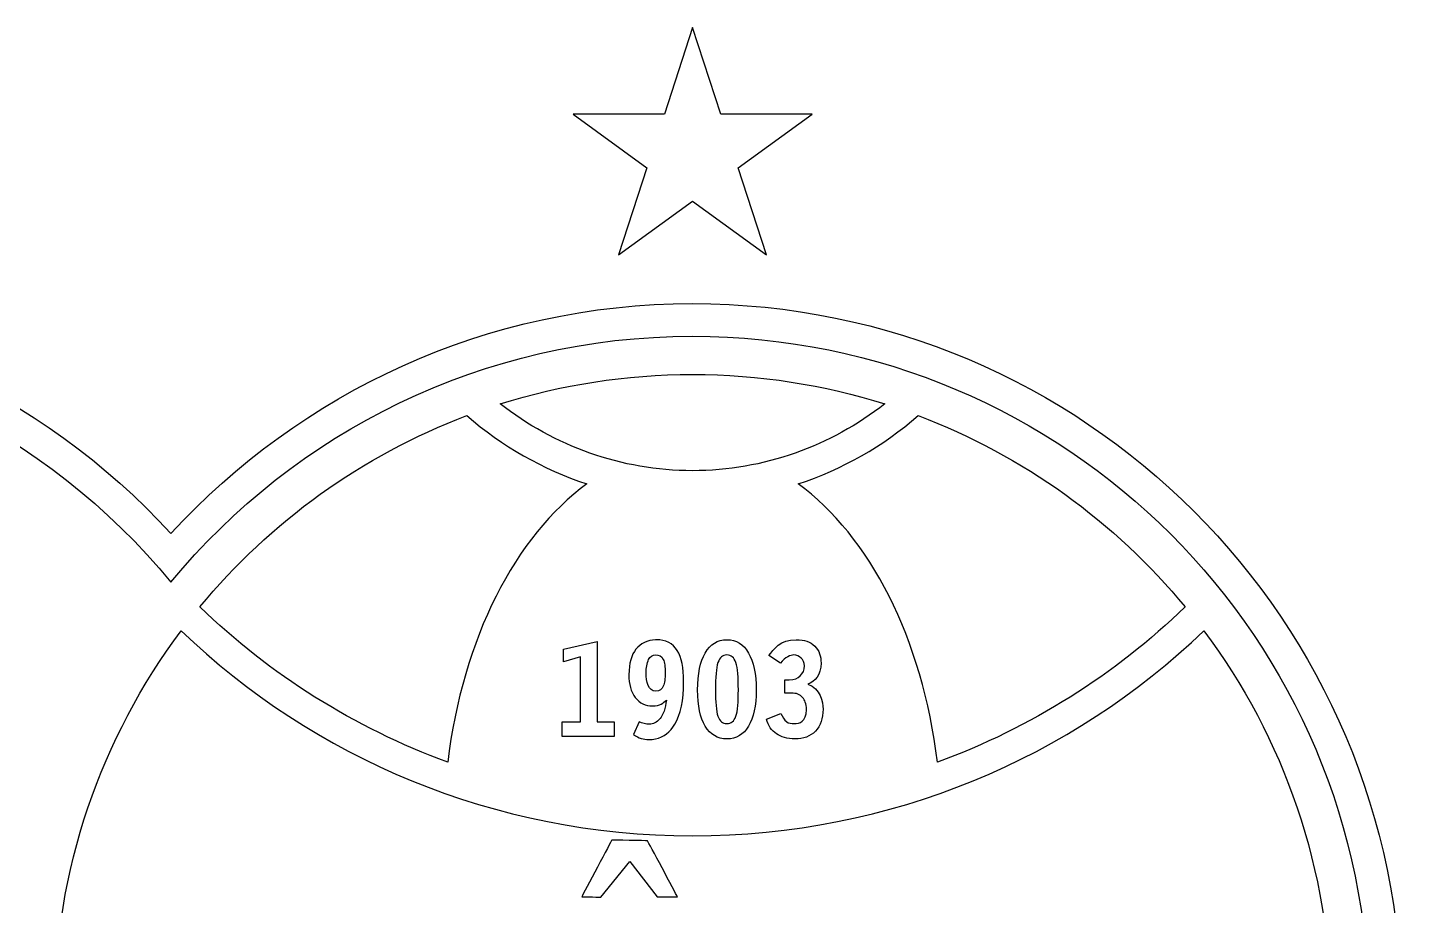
# Model space of a CAD drawing. Extents: x -10.6 to 9.4, y -6.1 to 5.1.
# Drawn here: x 1.59 to 9.43, y 0.11 to 5.12 of the extents above; entities that cross this region are included whole.
import ezdxf

# ---------------------------------------------------------------- set-up
doc = ezdxf.new("R2010")
doc.units = 0
doc.layers.add('HQFL', color=7, linetype='CONTINUOUS')

msp = doc.modelspace()

# ---------------------------------------------------------------- linework, layer by layer
at = {"layer": 'HQFL', "color": 30}
msp.add_open_spline([(5.38557, 5.11898), (5.38557, 5.11898), (5.54674, 4.62319), (5.54674, 4.62319), (5.54674, 4.62319), (5.54674, 4.62319), (6.06784, 4.62319), (6.06784, 4.62319), (6.06784, 4.62319), (6.06784, 4.62319), (5.64627, 4.31682), (5.64627, 4.31682), (5.64627, 4.31682), (5.64627, 4.31682), (5.80739, 3.82092), (5.80739, 3.82092), (5.80739, 3.82092), (5.80739, 3.82092), (5.38557, 4.12741), (5.38557, 4.12741), (5.38557, 4.12741), (5.38557, 4.12741), (4.96376, 3.82092), (4.96376, 3.82092), (4.96376, 3.82092), (4.96376, 3.82092), (5.12489, 4.31682), (5.12489, 4.31682), (5.12489, 4.31682), (5.12489, 4.31682), (4.70331, 4.62319), (4.70331, 4.62319), (4.70331, 4.62319), (4.70331, 4.62319), (5.22466, 4.62319), (5.22466, 4.62319), (5.22466, 4.62319), (5.22466, 4.62319), (5.38557, 5.11898), (5.38557, 5.11898)], degree=3, knots=[0, 0, 0, 0, 0.1, 0.1, 0.1, 0.1, 0.2, 0.2, 0.2, 0.2, 0.3, 0.3, 0.3, 0.3, 0.4, 0.4, 0.4, 0.4, 0.5, 0.5, 0.5, 0.5, 0.6, 0.6, 0.6, 0.6, 0.7, 0.7, 0.7, 0.7, 0.8, 0.8, 0.8, 0.8, 0.9, 0.9, 0.9, 0.9, 1, 1, 1, 1], dxfattribs=at)
at = {"layer": 'HQFL'}
for points, knots in [([(5.38557, 3.54255), (4.20611, 3.54255), (3.14805, 3.03492), (2.40832, 2.22985), (2.40832, 2.22985), (1.66859, 3.03492), (0.61053, 3.54255), (-0.56893, 3.54255), (-0.56893, 3.54255), (-1.74828, 3.54255), (-2.80647, 3.03492), (-3.54608, 2.22997), (-3.54608, 2.22997), (-4.28569, 3.03492), (-5.34387, 3.54255), (-6.52322, 3.54255), (-6.52322, 3.54255), (-8.75808, 3.54255), (-10.56996, 1.73069), (-10.56996, -0.50415), (-10.56996, -0.50415), (-10.56996, -2.73916), (-8.75808, -4.5509), (-6.52322, -4.5509), (-6.52322, -4.5509), (-5.34387, -4.5509), (-4.28569, -4.04326), (-3.54608, -3.23842), (-3.54608, -3.23842), (-2.80647, -4.04326), (-1.74828, -4.5509), (-0.56893, -4.5509), (-0.56893, -4.5509), (0.61053, -4.5509), (1.66859, -4.04326), (2.40832, -3.23818), (2.40832, -3.23818), (3.14805, -4.04326), (4.20611, -4.5509), (5.38557, -4.5509), (5.38557, -4.5509), (7.62055, -4.5509), (9.43232, -2.73916), (9.43232, -0.50415), (9.43232, -0.50415), (9.43232, 1.73081), (7.62055, 3.54255), (5.38557, 3.54255)], [0, 0, 0, 0, 0.0833333, 0.0833333, 0.0833333, 0.0833333, 0.1666667, 0.1666667, 0.1666667, 0.1666667, 0.25, 0.25, 0.25, 0.25, 0.3333333, 0.3333333, 0.3333333, 0.3333333, 0.4166667, 0.4166667, 0.4166667, 0.4166667, 0.5, 0.5, 0.5, 0.5, 0.5833333, 0.5833333, 0.5833333, 0.5833333, 0.6666667, 0.6666667, 0.6666667, 0.6666667, 0.75, 0.75, 0.75, 0.75, 0.8333333, 0.8333333, 0.8333333, 0.8333333, 0.9166667, 0.9166667, 0.9166667, 0.9166667, 1, 1, 1, 1]), ([(8.30471, -2.6831), (8.75887, -2.07546), (9.02814, -1.32133), (9.02814, -0.50415), (9.02814, -0.50415), (9.02814, 0.31288), (8.75887, 1.06725), (8.30471, 1.67488), (8.30471, 1.67488), (7.54916, 0.95108), (6.51946, 0.50415), (5.38557, 0.50415), (5.38557, 0.50415), (4.25169, 0.50415), (3.22199, 0.95108), (2.46644, 1.67488), (2.46644, 1.67488), (2.01227, 1.06725), (1.74301, 0.31288), (1.74301, -0.50415), (1.74301, -0.50415), (1.74301, -1.32133), (2.01227, -2.07546), (2.46644, -2.6831), (2.46644, -2.6831), (3.22199, -1.95943), (4.25169, -1.51246), (5.38557, -1.51246), (5.38557, -1.51246), (6.51946, -1.51246), (7.54916, -1.95943), (8.30471, -2.6831)], [0, 0, 0, 0, 0.125, 0.125, 0.125, 0.125, 0.25, 0.25, 0.25, 0.25, 0.375, 0.375, 0.375, 0.375, 0.5, 0.5, 0.5, 0.5, 0.625, 0.625, 0.625, 0.625, 0.75, 0.75, 0.75, 0.75, 0.875, 0.875, 0.875, 0.875, 1, 1, 1, 1]), ([(4.64839, 1.56965), (4.64839, 1.56965), (4.64839, 1.49699), (4.64839, 1.49699), (4.64839, 1.49699), (4.64839, 1.49699), (4.7463, 1.52605), (4.7463, 1.52605), (4.7463, 1.52605), (4.7463, 1.52605), (4.7463, 1.15562), (4.7463, 1.15562), (4.7463, 1.15562), (4.7463, 1.15562), (4.64095, 1.15562), (4.64095, 1.15562), (4.64095, 1.15562), (4.64095, 1.15562), (4.64095, 1.07213), (4.64095, 1.07213), (4.64095, 1.07213), (4.64095, 1.07213), (4.93885, 1.07213), (4.93885, 1.07213), (4.93885, 1.07213), (4.93885, 1.07213), (4.93885, 1.15562), (4.93885, 1.15562), (4.93885, 1.15562), (4.93885, 1.15562), (4.84073, 1.15562), (4.84073, 1.15562), (4.84073, 1.15562), (4.84073, 1.15562), (4.84073, 1.61327), (4.84073, 1.61327), (4.84073, 1.61327), (4.84073, 1.61327), (4.64839, 1.56965), (4.64839, 1.56965)], [0, 0, 0, 0, 0.1, 0.1, 0.1, 0.1, 0.2, 0.2, 0.2, 0.2, 0.3, 0.3, 0.3, 0.3, 0.4, 0.4, 0.4, 0.4, 0.5, 0.5, 0.5, 0.5, 0.6, 0.6, 0.6, 0.6, 0.7, 0.7, 0.7, 0.7, 0.8, 0.8, 0.8, 0.8, 0.9, 0.9, 0.9, 0.9, 1, 1, 1, 1]), ([(5.33486, 1.38444), (5.33486, 1.27909), (5.3165, 1.19562), (5.28374, 1.14108), (5.28374, 1.14108), (5.25859, 1.09748), (5.2221, 1.06865), (5.17487, 1.05761), (5.17487, 1.05761), (5.16326, 1.05481), (5.14769, 1.05388), (5.13491, 1.05388), (5.13491, 1.05388), (5.10514, 1.05388), (5.08023, 1.06155), (5.04792, 1.08295), (5.04792, 1.08295), (5.04792, 1.08295), (5.08048, 1.15562), (5.08048, 1.15562), (5.08048, 1.15562), (5.0977, 1.14747), (5.12003, 1.14108), (5.13863, 1.14108), (5.13863, 1.14108), (5.16095, 1.14108), (5.18187, 1.1519), (5.20047, 1.17376), (5.20047, 1.17376), (5.21863, 1.19562), (5.2293, 1.23189), (5.23675, 1.27909), (5.23675, 1.27909), (5.21652, 1.26259), (5.20419, 1.24643), (5.15675, 1.24643), (5.15675, 1.24643), (5.11675, 1.24643), (5.0842, 1.26095), (5.05863, 1.29363), (5.05863, 1.29363), (5.03328, 1.32631), (5.02232, 1.3699), (5.02232, 1.42432), (5.02232, 1.42432), (5.02232, 1.48978), (5.03676, 1.53699), (5.06236, 1.56965), (5.06236, 1.56965), (5.08768, 1.60233), (5.12768, 1.62047), (5.17487, 1.62418), (5.17487, 1.62418), (5.17487, 1.62418), (5.17859, 1.62418), (5.17859, 1.62418), (5.17859, 1.62418), (5.23303, 1.62418), (5.27302, 1.60233), (5.29838, 1.56245), (5.29838, 1.56245), (5.3237, 1.52245), (5.33486, 1.46432), (5.33486, 1.38444)], [0, 0, 0, 0, 0.0625, 0.0625, 0.0625, 0.0625, 0.125, 0.125, 0.125, 0.125, 0.1875, 0.1875, 0.1875, 0.1875, 0.25, 0.25, 0.25, 0.25, 0.3125, 0.3125, 0.3125, 0.3125, 0.375, 0.375, 0.375, 0.375, 0.4375, 0.4375, 0.4375, 0.4375, 0.5, 0.5, 0.5, 0.5, 0.5625, 0.5625, 0.5625, 0.5625, 0.625, 0.625, 0.625, 0.625, 0.6875, 0.6875, 0.6875, 0.6875, 0.75, 0.75, 0.75, 0.75, 0.8125, 0.8125, 0.8125, 0.8125, 0.875, 0.875, 0.875, 0.875, 0.9375, 0.9375, 0.9375, 0.9375, 1, 1, 1, 1]), ([(5.45813, 1.54781), (5.42929, 1.50071), (5.41465, 1.42804), (5.41465, 1.33723), (5.41465, 1.33723), (5.41465, 1.24643), (5.42929, 1.17736), (5.45813, 1.13016), (5.45813, 1.13016), (5.48741, 1.08295), (5.5272, 1.05761), (5.58184, 1.05761), (5.58184, 1.05761), (5.63624, 1.05761), (5.67627, 1.08295), (5.70507, 1.13016), (5.70507, 1.13016), (5.73439, 1.17736), (5.74883, 1.24643), (5.74883, 1.33723), (5.74883, 1.33723), (5.74883, 1.42804), (5.73439, 1.50071), (5.70507, 1.54781), (5.70507, 1.54781), (5.67627, 1.59873), (5.63624, 1.62418), (5.58184, 1.62418), (5.58184, 1.62418), (5.5272, 1.62418), (5.48741, 1.59873), (5.45813, 1.54781)], [0, 0, 0, 0, 0.125, 0.125, 0.125, 0.125, 0.25, 0.25, 0.25, 0.25, 0.375, 0.375, 0.375, 0.375, 0.5, 0.5, 0.5, 0.5, 0.625, 0.625, 0.625, 0.625, 0.75, 0.75, 0.75, 0.75, 0.875, 0.875, 0.875, 0.875, 1, 1, 1, 1]), ([(6.04297, 1.3699), (6.08272, 1.38293), (6.11924, 1.42397), (6.11924, 1.48978), (6.11924, 1.48978), (6.11924, 1.52965), (6.10832, 1.56245), (6.08272, 1.58781), (6.08272, 1.58781), (6.05764, 1.61327), (6.02485, 1.62418), (5.97765, 1.62418), (5.97765, 1.62418), (5.88367, 1.62418), (5.85018, 1.57023), (5.82138, 1.53337), (5.82138, 1.53337), (5.82138, 1.53337), (5.8867, 1.48978), (5.8867, 1.48978), (5.8867, 1.48978), (5.91529, 1.52617), (5.94554, 1.53699), (5.96321, 1.53699), (5.96321, 1.53699), (5.99529, 1.53699), (6.02485, 1.51012), (6.02485, 1.47526), (6.02485, 1.47526), (6.02485, 1.44978), (6.01575, 1.43291), (5.99949, 1.4171), (5.99949, 1.4171), (5.98623, 1.40456), (5.96669, 1.39526), (5.93762, 1.39526), (5.93762, 1.39526), (5.93762, 1.39526), (5.91205, 1.39526), (5.91205, 1.39526), (5.91205, 1.39526), (5.91205, 1.39526), (5.91205, 1.31909), (5.91205, 1.31909), (5.91205, 1.31909), (5.91205, 1.31909), (5.94857, 1.31909), (5.94857, 1.31909), (5.94857, 1.31909), (5.97765, 1.31909), (6.00018, 1.31247), (6.01389, 1.29363), (6.01389, 1.29363), (6.02505, 1.2785), (6.03577, 1.26026), (6.03577, 1.22455), (6.03577, 1.22455), (6.03577, 1.15643), (5.99529, 1.1448), (5.96669, 1.1448), (5.96669, 1.1448), (5.94788, 1.1448), (5.93414, 1.14678), (5.92322, 1.15562), (5.92322, 1.15562), (5.90902, 1.16701), (5.89765, 1.18468), (5.89042, 1.20282), (5.89042, 1.20282), (5.89042, 1.20282), (5.80694, 1.17016), (5.80694, 1.17016), (5.80694, 1.17016), (5.81766, 1.13388), (5.83578, 1.1048), (5.86506, 1.08654), (5.86506, 1.08654), (5.89042, 1.0684), (5.9267, 1.05761), (5.97021, 1.05761), (5.97021, 1.05761), (6.01761, 1.05761), (6.05764, 1.07213), (6.08645, 1.10108), (6.08645, 1.10108), (6.11576, 1.13388), (6.1302, 1.17376), (6.1302, 1.22828), (6.1302, 1.22828), (6.1302, 1.26827), (6.11694, 1.34665), (6.04297, 1.3699)], [0, 0, 0, 0, 0.0434783, 0.0434783, 0.0434783, 0.0434783, 0.0869565, 0.0869565, 0.0869565, 0.0869565, 0.1304348, 0.1304348, 0.1304348, 0.1304348, 0.173913, 0.173913, 0.173913, 0.173913, 0.2173913, 0.2173913, 0.2173913, 0.2173913, 0.2608696, 0.2608696, 0.2608696, 0.2608696, 0.3043478, 0.3043478, 0.3043478, 0.3043478, 0.3478261, 0.3478261, 0.3478261, 0.3478261, 0.3913043, 0.3913043, 0.3913043, 0.3913043, 0.4347826, 0.4347826, 0.4347826, 0.4347826, 0.4782609, 0.4782609, 0.4782609, 0.4782609, 0.5217391, 0.5217391, 0.5217391, 0.5217391, 0.5652174, 0.5652174, 0.5652174, 0.5652174, 0.6086957, 0.6086957, 0.6086957, 0.6086957, 0.6521739, 0.6521739, 0.6521739, 0.6521739, 0.6956522, 0.6956522, 0.6956522, 0.6956522, 0.7391304, 0.7391304, 0.7391304, 0.7391304, 0.7826087, 0.7826087, 0.7826087, 0.7826087, 0.826087, 0.826087, 0.826087, 0.826087, 0.8695652, 0.8695652, 0.8695652, 0.8695652, 0.9130435, 0.9130435, 0.9130435, 0.9130435, 0.9565217, 0.9565217, 0.9565217, 0.9565217, 1, 1, 1, 1]), ([(5.17487, 1.3299), (5.19816, 1.3299), (5.2107, 1.342), (5.21863, 1.35898), (5.21863, 1.35898), (5.22651, 1.37688), (5.2293, 1.40258), (5.2293, 1.43526), (5.2293, 1.43526), (5.2293, 1.46804), (5.22676, 1.49536), (5.21863, 1.51153), (5.21863, 1.51153), (5.20884, 1.53048), (5.19303, 1.53699), (5.17487, 1.53699), (5.17487, 1.53699), (5.15978, 1.53699), (5.1428, 1.52827), (5.13491, 1.51153), (5.13491, 1.51153), (5.12513, 1.49036), (5.12048, 1.4613), (5.12048, 1.43526), (5.12048, 1.43526), (5.12048, 1.38293), (5.1356, 1.3299), (5.17487, 1.3299)], [0, 0, 0, 0, 0.1428571, 0.1428571, 0.1428571, 0.1428571, 0.2857143, 0.2857143, 0.2857143, 0.2857143, 0.4285714, 0.4285714, 0.4285714, 0.4285714, 0.5714286, 0.5714286, 0.5714286, 0.5714286, 0.7142857, 0.7142857, 0.7142857, 0.7142857, 0.8571429, 0.8571429, 0.8571429, 0.8571429, 1, 1, 1, 1]), ([(5.64695, 1.33723), (5.64695, 1.26968), (5.64348, 1.21549), (5.63252, 1.18678), (5.63252, 1.18678), (5.62184, 1.15863), (5.60696, 1.1448), (5.5816, 1.1448), (5.5816, 1.1448), (5.55625, 1.1448), (5.54136, 1.15863), (5.53068, 1.18678), (5.53068, 1.18678), (5.52, 1.21549), (5.51628, 1.26968), (5.51628, 1.33723), (5.51628, 1.33723), (5.51628, 1.40735), (5.52, 1.46351), (5.53068, 1.49337), (5.53068, 1.49337), (5.54136, 1.52257), (5.55625, 1.53699), (5.5816, 1.53699), (5.5816, 1.53699), (5.60696, 1.53699), (5.62184, 1.52257), (5.63252, 1.49337), (5.63252, 1.49337), (5.64348, 1.46351), (5.64695, 1.40735), (5.64695, 1.33723)], [0, 0, 0, 0, 0.125, 0.125, 0.125, 0.125, 0.25, 0.25, 0.25, 0.25, 0.375, 0.375, 0.375, 0.375, 0.5, 0.5, 0.5, 0.5, 0.625, 0.625, 0.625, 0.625, 0.75, 0.75, 0.75, 0.75, 0.875, 0.875, 0.875, 0.875, 1, 1, 1, 1])]:
    msp.add_open_spline(points, degree=3, knots=knots, dxfattribs=at)
at = {"layer": 'HQFL', "color": 7}
for points, knots in [([(5.38557, 3.35629), (4.18703, 3.35629), (3.11643, 2.81016), (2.40853, 1.95336), (2.40853, 1.95336), (1.70022, 2.81028), (0.62959, 3.35641), (-0.56893, 3.35641), (-0.56893, 3.35641), (-1.76722, 3.35641), (-2.83798, 2.8104), (-3.54596, 1.95359), (-3.54596, 1.95359), (-4.25407, 2.8104), (-5.32481, 3.35641), (-6.52322, 3.35641), (-6.52322, 3.35641), (-8.6553, 3.35641), (-10.38368, 1.62803), (-10.38368, -0.50391), (-10.38368, -0.50391), (-10.38368, -2.63635), (-8.6553, -4.36486), (-6.52322, -4.36486), (-6.52322, -4.36486), (-5.32481, -4.36486), (-4.25407, -3.81885), (-3.54596, -2.96192), (-3.54596, -2.96192), (-2.83798, -3.81885), (-1.76722, -4.36486), (-0.56893, -4.36486), (-0.56893, -4.36486), (0.62959, -4.36486), (1.70022, -3.81861), (2.40853, -2.96167), (2.40853, -2.96167), (3.11643, -3.81861), (4.18703, -4.36462), (5.38557, -4.36462), (5.38557, -4.36462), (7.51778, -4.36462), (9.24605, -2.63611), (9.24605, -0.50415), (9.24605, -0.50415), (9.24605, 1.62791), (7.51778, 3.35629), (5.38557, 3.35629)], [0, 0, 0, 0, 0.0833333, 0.0833333, 0.0833333, 0.0833333, 0.1666667, 0.1666667, 0.1666667, 0.1666667, 0.25, 0.25, 0.25, 0.25, 0.3333333, 0.3333333, 0.3333333, 0.3333333, 0.4166667, 0.4166667, 0.4166667, 0.4166667, 0.5, 0.5, 0.5, 0.5, 0.5833333, 0.5833333, 0.5833333, 0.5833333, 0.6666667, 0.6666667, 0.6666667, 0.6666667, 0.75, 0.75, 0.75, 0.75, 0.8333333, 0.8333333, 0.8333333, 0.8333333, 0.9166667, 0.9166667, 0.9166667, 0.9166667, 1, 1, 1, 1]), ([(4.92514, 0.48031), (4.92514, 0.48031), (5.12048, 0.47659), (5.12885, 0.47647), (5.12885, 0.47647), (5.13257, 0.46937), (5.28836, 0.17661), (5.29907, 0.15683), (5.29907, 0.15683), (5.27905, 0.15683), (5.18397, 0.15683), (5.18397, 0.15683), (5.18397, 0.15683), (5.18397, 0.15683), (5.0279, 0.35728), (5.0279, 0.35728), (5.0279, 0.35728), (5.0279, 0.35728), (4.86233, 0.15416), (4.86233, 0.15416), (4.86233, 0.15416), (4.86233, 0.15416), (4.77235, 0.15615), (4.75305, 0.15661), (4.75305, 0.15661), (4.76329, 0.17614), (4.92514, 0.48031), (4.92514, 0.48031)], [0, 0, 0, 0, 0.1428571, 0.1428571, 0.1428571, 0.1428571, 0.2857143, 0.2857143, 0.2857143, 0.2857143, 0.4285714, 0.4285714, 0.4285714, 0.4285714, 0.5714286, 0.5714286, 0.5714286, 0.5714286, 0.7142857, 0.7142857, 0.7142857, 0.7142857, 0.8571429, 0.8571429, 0.8571429, 0.8571429, 1, 1, 1, 1])]:
    msp.add_open_spline(points, degree=3, knots=knots, dxfattribs=at)
at = {"layer": 'HQFL', "color": 160}
for points in [[(6.48342, 2.96957), (6.13692, 3.07898), (5.76832, 3.13829), (5.38557, 3.13829), (5.38557, 3.13829), (5.00282, 3.13829), (4.63424, 3.07898), (4.28773, 2.96957), (4.28773, 2.96957), (4.59772, 2.73016), (4.97654, 2.58878), (5.38557, 2.58878), (5.38557, 2.58878), (5.79461, 2.58878), (6.17343, 2.73016), (6.48342, 2.96957)], [(4.78258, 2.51297), (4.5303, 2.59611), (4.2982, 2.7297), (4.09684, 2.90295), (4.09684, 2.90295), (3.4978, 2.67621), (2.97363, 2.2967), (2.57341, 1.81105), (2.57341, 1.81105), (2.97318, 1.4249), (3.45405, 1.12061), (3.98821, 0.92459), (3.98821, 0.92459), (4.07265, 1.62989), (4.37447, 2.21695), (4.78258, 2.51297)], [(6.78294, 0.92459), (7.3171, 1.12061), (7.79797, 1.4249), (8.19774, 1.81105), (8.19774, 1.81105), (7.79752, 2.2967), (7.27335, 2.67621), (6.67432, 2.90295), (6.67432, 2.90295), (6.47295, 2.7297), (6.24086, 2.59611), (5.98857, 2.51297), (5.98857, 2.51297), (6.39667, 2.21695), (6.6985, 1.62989), (6.78294, 0.92459)]]:
    msp.add_open_spline(points, degree=3, knots=[0, 0, 0, 0, 0.25, 0.25, 0.25, 0.25, 0.5, 0.5, 0.5, 0.5, 0.75, 0.75, 0.75, 0.75, 1, 1, 1, 1], dxfattribs=at)

doc.saveas('drawing.dxf')
